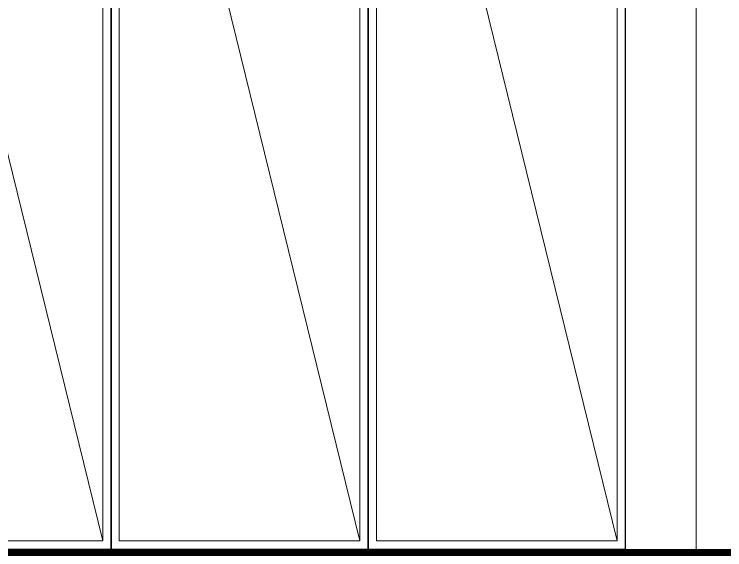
# Model space of a CAD drawing. Header units: millimetres. Extents: x 4739419 to 5837985, y 2291271 to 3446271.
# Drawn here: x 4945896 to 4954458, y 2414032 to 2420487 of the extents above; entities that cross this region are included whole.
import ezdxf

# ---------------------------------------------------------------- set-up
doc = ezdxf.new("R2010")
doc.units = ezdxf.units.MM
doc.layers.get('0').update_dxf_attribs({"color": 255})
doc.layers.add('HEB-Angle joint', color=1, linetype='Continuous')
doc.layers.add('XR-평면도$0$Parking_화물', color=9, linetype='Continuous')
doc.layers.add('XR-평면도$0$A-CNTL', color=9, linetype='Continuous', lineweight=15)
doc.layers.add('XR-평면도$0$A-ELEV-LIN3', color=9, linetype='Continuous', lineweight=18)

# ---------------------------------------------------------------- blocks, each defined once
blk = doc.blocks.new('XR-평면도$0$중심선(210216)')
at = {"layer": 'XR-평면도$0$A-CNTL', "ltscale": 300}
blk.add_lwpolyline([(88000, 206000), (88000, -10000)], dxfattribs=at)
blk = doc.blocks.new('XR-평면도$0$주차구획_1')
at = {"layer": 'XR-평면도$0$A-ELEV-LIN3'}
blk.add_line((-5900, 1450), (5900, -1450), dxfattribs=at)
blk.add_lwpolyline([(-5900, 1450), (5900, 1450), (5900, -1450), (-5900, -1450)], close=True, dxfattribs=at)
at = {"layer": 'XR-평면도$0$Parking_화물'}
blk.add_lwpolyline([(-6000, 1550), (6000, 1550), (6000, -1550), (-6000, -1550)], close=True, dxfattribs=at)
blk = doc.blocks.new('XR-평면도$0$화물주차구획_1F(210411)')
at = {"xscale": -1.000000000000001}
for p in [(12150544, 784313.4), (12150544, 781213.4), (12150544, 778113.4)]:
    blk.add_blockref('XR-평면도$0$주차구획_1', p, dxfattribs=at)

msp = doc.modelspace()

# ---------------------------------------------------------------- linework, layer by layer
at = {"color": 6, "const_width": 300}
msp.add_lwpolyline([(4943111.8, 2413891.2), (4954111.8, 2413891.2), (4954111.8, 2369391.2), (4943111.8, 2369391.2)], close=True, dxfattribs=at)
at = {"layer": 'HEB-Angle joint', "const_width": 300}
msp.add_lwpolyline([(4954111.8, 2413891.2), (4954111.8, 2396821.7), (4998711.8, 2396821.7), (4998711.8, 2413891.2), (4960611.8, 2413891.2), (4960611.8, 2410391.2), (4958611.8, 2410391.2), (4958611.8, 2413891.2), (4954111.8, 2413891.2)], dxfattribs=at)

# ---------------------------------------------------------------- block references
at = {"color": 2, "rotation": 270}
msp.add_blockref('XR-평면도$0$화물주차구획_1F(210411)', (4167398.5, 14570585.2), dxfattribs=at)
msp.add_blockref('XR-평면도$0$화물주차구획_1F(210411)', (4167398.5, 14570585.2), dxfattribs=at)
msp.add_blockref('XR-평면도$0$화물주차구획_1F(210411)', (4167398.5, 14570585.2), dxfattribs=at)
at = {"layer": 'XR-평면도$0$A-CNTL'}
msp.add_blockref('XR-평면도$0$중심선(210216)', (4866111.8, 2336391.2), dxfattribs=at)

doc.saveas('drawing.dxf')
